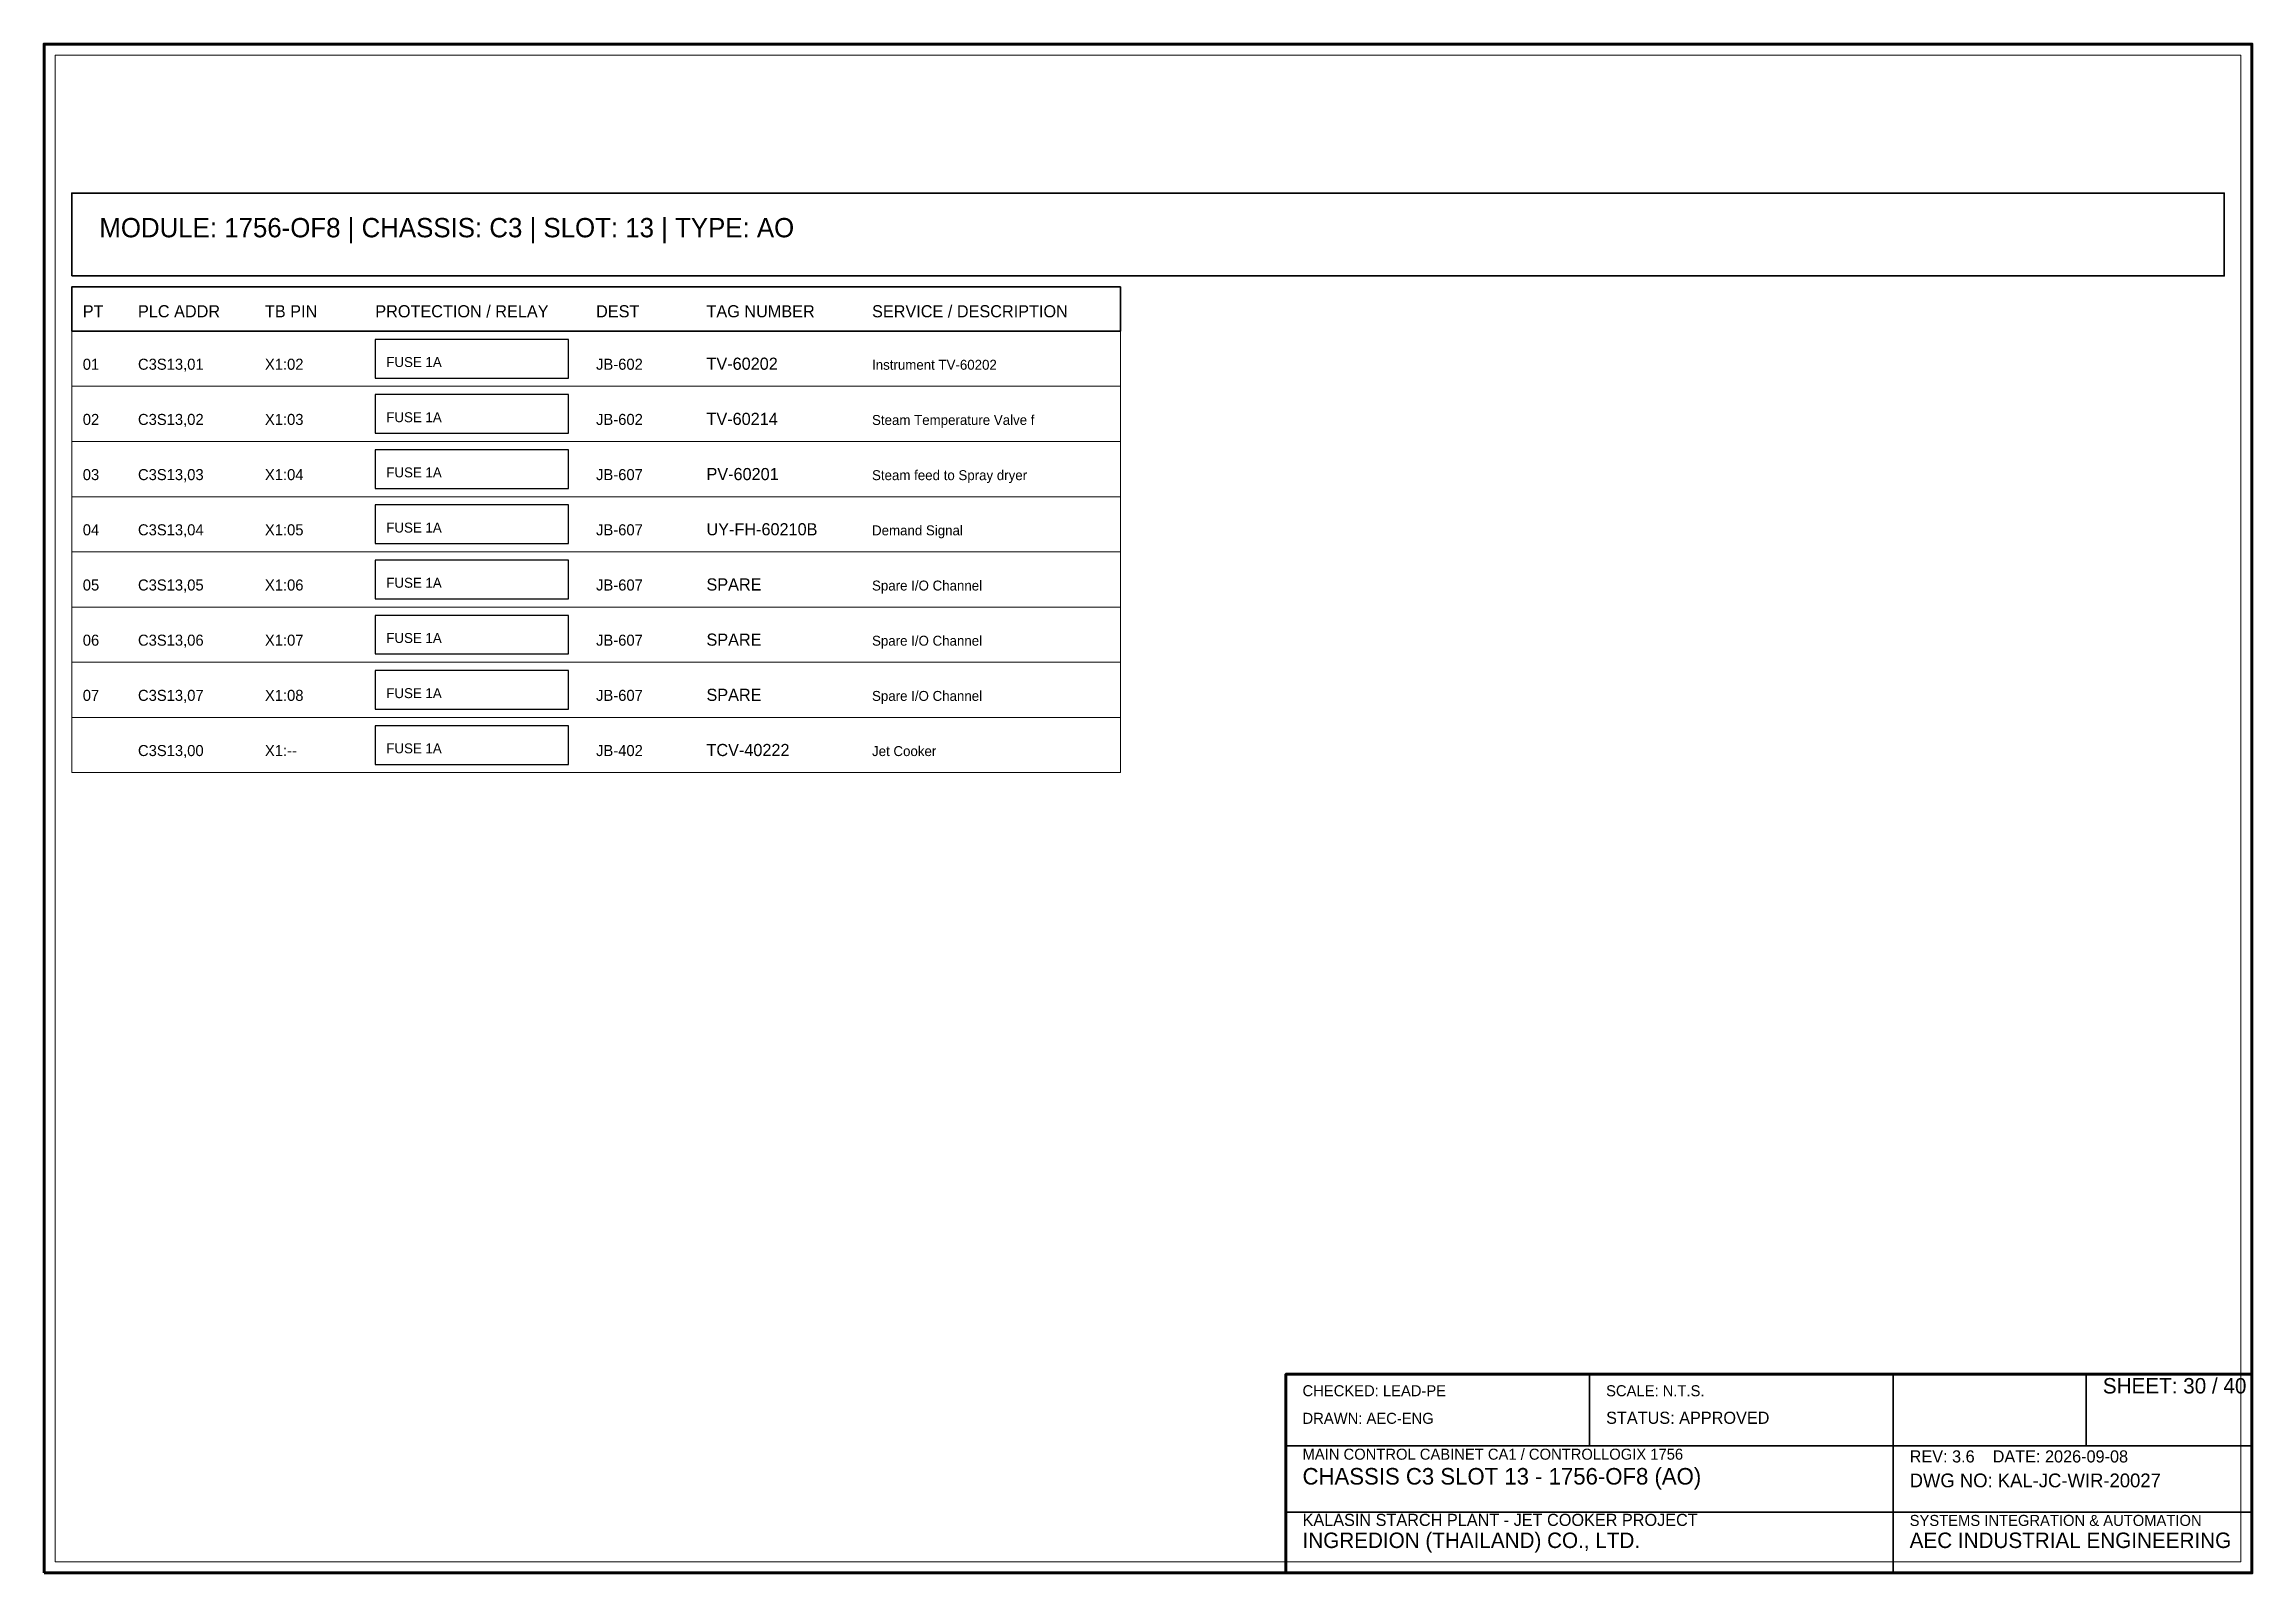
# Model space of a CAD drawing. Header units: millimetres. Extents: x 0 to 400, y 0 to 277.
import ezdxf

# ---------------------------------------------------------------- set-up
doc = ezdxf.new("R2010")
doc.units = ezdxf.units.MM
for name, color, linetype, lineweight in [('0_BORDER', 7, 'Continuous', 70), ('0_TITLE_BLOCK', 4, 'Continuous', 35), ('IE-CABLE', 6, 'Continuous', 25), ('IE-EQUIP', 2, 'Continuous', 35), ('IE-WIRE', 1, 'Continuous', 25), ('NOTATIONS', 8, 'Continuous', 18), ('TER', 3, 'Continuous', 35), ('TEXTS', 7, 'Continuous', 25)]:
    doc.layers.add(name, color=color, linetype=linetype, lineweight=lineweight)

msp = doc.modelspace()

# ---------------------------------------------------------------- linework, layer by layer
at = {"layer": '0_BORDER'}
for points in [[(0, 0), (400, 0), (400, 277), (0, 277)], [(225, 0), (400, 0), (400, 36), (225, 36)]]:
    msp.add_lwpolyline(points, close=True, dxfattribs=at)
at = {"layer": '0_TITLE_BLOCK'}
for p, q in [((280, 23), (280, 36)), ((335, 23), (335, 36)), ((370, 23), (370, 36)), ((225, 23), (400, 23)), ((335, 0), (335, 23)), ((225, 11), (400, 11))]:
    msp.add_line(p, q, dxfattribs=at)
msp.add_lwpolyline([(5, 225), (195, 225), (195, 233), (5, 233)], close=True, dxfattribs=at)
at = {"layer": 'IE-EQUIP'}
msp.add_lwpolyline([(5, 235), (395, 235), (395, 250), (5, 250)], close=True, dxfattribs=at)
at = {"layer": 'IE-WIRE'}
for points in [[(60, 216.5), (95, 216.5), (95, 223.5), (60, 223.5)], [(60, 206.5), (95, 206.5), (95, 213.5), (60, 213.5)], [(60, 196.5), (95, 196.5), (95, 203.5), (60, 203.5)], [(60, 186.5), (95, 186.5), (95, 193.5), (60, 193.5)], [(60, 176.5), (95, 176.5), (95, 183.5), (60, 183.5)], [(60, 166.5), (95, 166.5), (95, 173.5), (60, 173.5)], [(60, 156.5), (95, 156.5), (95, 163.5), (60, 163.5)], [(60, 146.5), (95, 146.5), (95, 153.5), (60, 153.5)]]:
    msp.add_lwpolyline(points, close=True, dxfattribs=at)
at = {"layer": 'NOTATIONS'}
for points in [[(2, 2), (398, 2), (398, 275), (2, 275)], [(5, 215), (195, 215), (195, 225), (5, 225)], [(5, 205), (195, 205), (195, 215), (5, 215)], [(5, 195), (195, 195), (195, 205), (5, 205)], [(5, 185), (195, 185), (195, 195), (5, 195)], [(5, 175), (195, 175), (195, 185), (5, 185)], [(5, 165), (195, 165), (195, 175), (5, 175)], [(5, 155), (195, 155), (195, 165), (5, 165)], [(5, 145), (195, 145), (195, 155), (5, 155)]]:
    msp.add_lwpolyline(points, close=True, dxfattribs=at)

# ---------------------------------------------------------------- texts
at = {"layer": '0_TITLE_BLOCK'}
for s, height, p in [('MODULE: 1756-OF8 | CHASSIS: C3 | SLOT: 13 | TYPE: AO', 3.5, (10, 242)), ('PT', 2.2, (7, 227.5)), ('PLC ADDR', 2.2, (17, 227.5)), ('TB PIN', 2.2, (40, 227.5)), ('PROTECTION / RELAY', 2.2, (60, 227.5)), ('DEST', 2.2, (100, 227.5)), ('TAG NUMBER', 2.2, (120, 227.5)), ('SERVICE / DESCRIPTION', 2.2, (150, 227.5)), ('SHEET: 30 / 40', 2.8, (373, 32.5)), ('STATUS: APPROVED', 2.2, (283, 27)), ('CHASSIS C3 SLOT 13 - 1756-OF8 (AO)', 3, (228, 16)), ('INGREDION (THAILAND) CO., LTD.', 2.8, (228, 4.5)), ('AEC INDUSTRIAL ENGINEERING', 2.8, (338, 4.5))]:
    msp.add_text(s, height=height, dxfattribs=at).set_placement(p)
at = {"layer": 'IE-CABLE'}
for s, p in [('JB-602', (100, 218)), ('JB-602', (100, 208)), ('JB-607', (100, 198)), ('JB-607', (100, 188)), ('JB-607', (100, 178)), ('JB-607', (100, 168)), ('JB-607', (100, 158)), ('JB-402', (100, 148))]:
    msp.add_text(s, height=2, dxfattribs=at).set_placement(p)
at = {"layer": 'IE-WIRE'}
for p in [(62, 218.5), (62, 208.5), (62, 198.5), (62, 188.5), (62, 178.5), (62, 168.5), (62, 158.5), (62, 148.5)]:
    msp.add_text('FUSE 1A', height=1.8, dxfattribs=at).set_placement(p)
at = {"layer": 'TER'}
for s, p in [('X1:02', (40, 218)), ('X1:03', (40, 208)), ('X1:04', (40, 198)), ('X1:05', (40, 188)), ('X1:06', (40, 178)), ('X1:07', (40, 168)), ('X1:08', (40, 158)), ('X1:--', (40, 148))]:
    msp.add_text(s, height=2, dxfattribs=at).set_placement(p)
at = {"layer": 'TEXTS'}
for s, height, p in [('01', 2, (7, 218)), ('C3S13,01', 2, (17, 218)), ('TV-60202', 2.2, (120, 218)), ('Instrument TV-60202', 1.8, (150, 218)), ('02', 2, (7, 208)), ('C3S13,02', 2, (17, 208)), ('TV-60214', 2.2, (120, 208)), ('Steam Temperature Valve f', 1.8, (150, 208)), ('03', 2, (7, 198)), ('C3S13,03', 2, (17, 198)), ('PV-60201', 2.2, (120, 198)), ('Steam feed to Spray dryer', 1.8, (150, 198)), ('04', 2, (7, 188)), ('C3S13,04', 2, (17, 188)), ('UY-FH-60210B', 2.2, (120, 188)), ('Demand Signal', 1.8, (150, 188)), ('05', 2, (7, 178)), ('C3S13,05', 2, (17, 178)), ('SPARE', 2.2, (120, 178)), ('Spare I/O Channel', 1.8, (150, 178)), ('06', 2, (7, 168)), ('C3S13,06', 2, (17, 168)), ('SPARE', 2.2, (120, 168)), ('Spare I/O Channel', 1.8, (150, 168)), ('07', 2, (7, 158)), ('C3S13,07', 2, (17, 158)), ('SPARE', 2.2, (120, 158)), ('Spare I/O Channel', 1.8, (150, 158)), ('C3S13,00', 2, (17, 148)), ('TCV-40222', 2.2, (120, 148)), ('Jet Cooker', 1.8, (150, 148)), ('CHECKED: LEAD-PE', 2, (228, 32)), ('SCALE: N.T.S.', 2, (283, 32)), ('DRAWN: AEC-ENG', 2, (228, 27)), ('MAIN CONTROL CABINET CA1 / CONTROLLOGIX 1756', 2, (228, 20.5)), ('REV: 3.6    DATE: 2026-09-08', 2.2, (338, 20)), ('DWG NO: KAL-JC-WIR-20027', 2.5, (338, 15.5)), ('KALASIN STARCH PLANT - JET COOKER PROJECT', 2.2, (228, 8.5)), ('SYSTEMS INTEGRATION & AUTOMATION', 2, (338, 8.5))]:
    msp.add_text(s, height=height, dxfattribs=at).set_placement(p)

doc.saveas('drawing.dxf')
